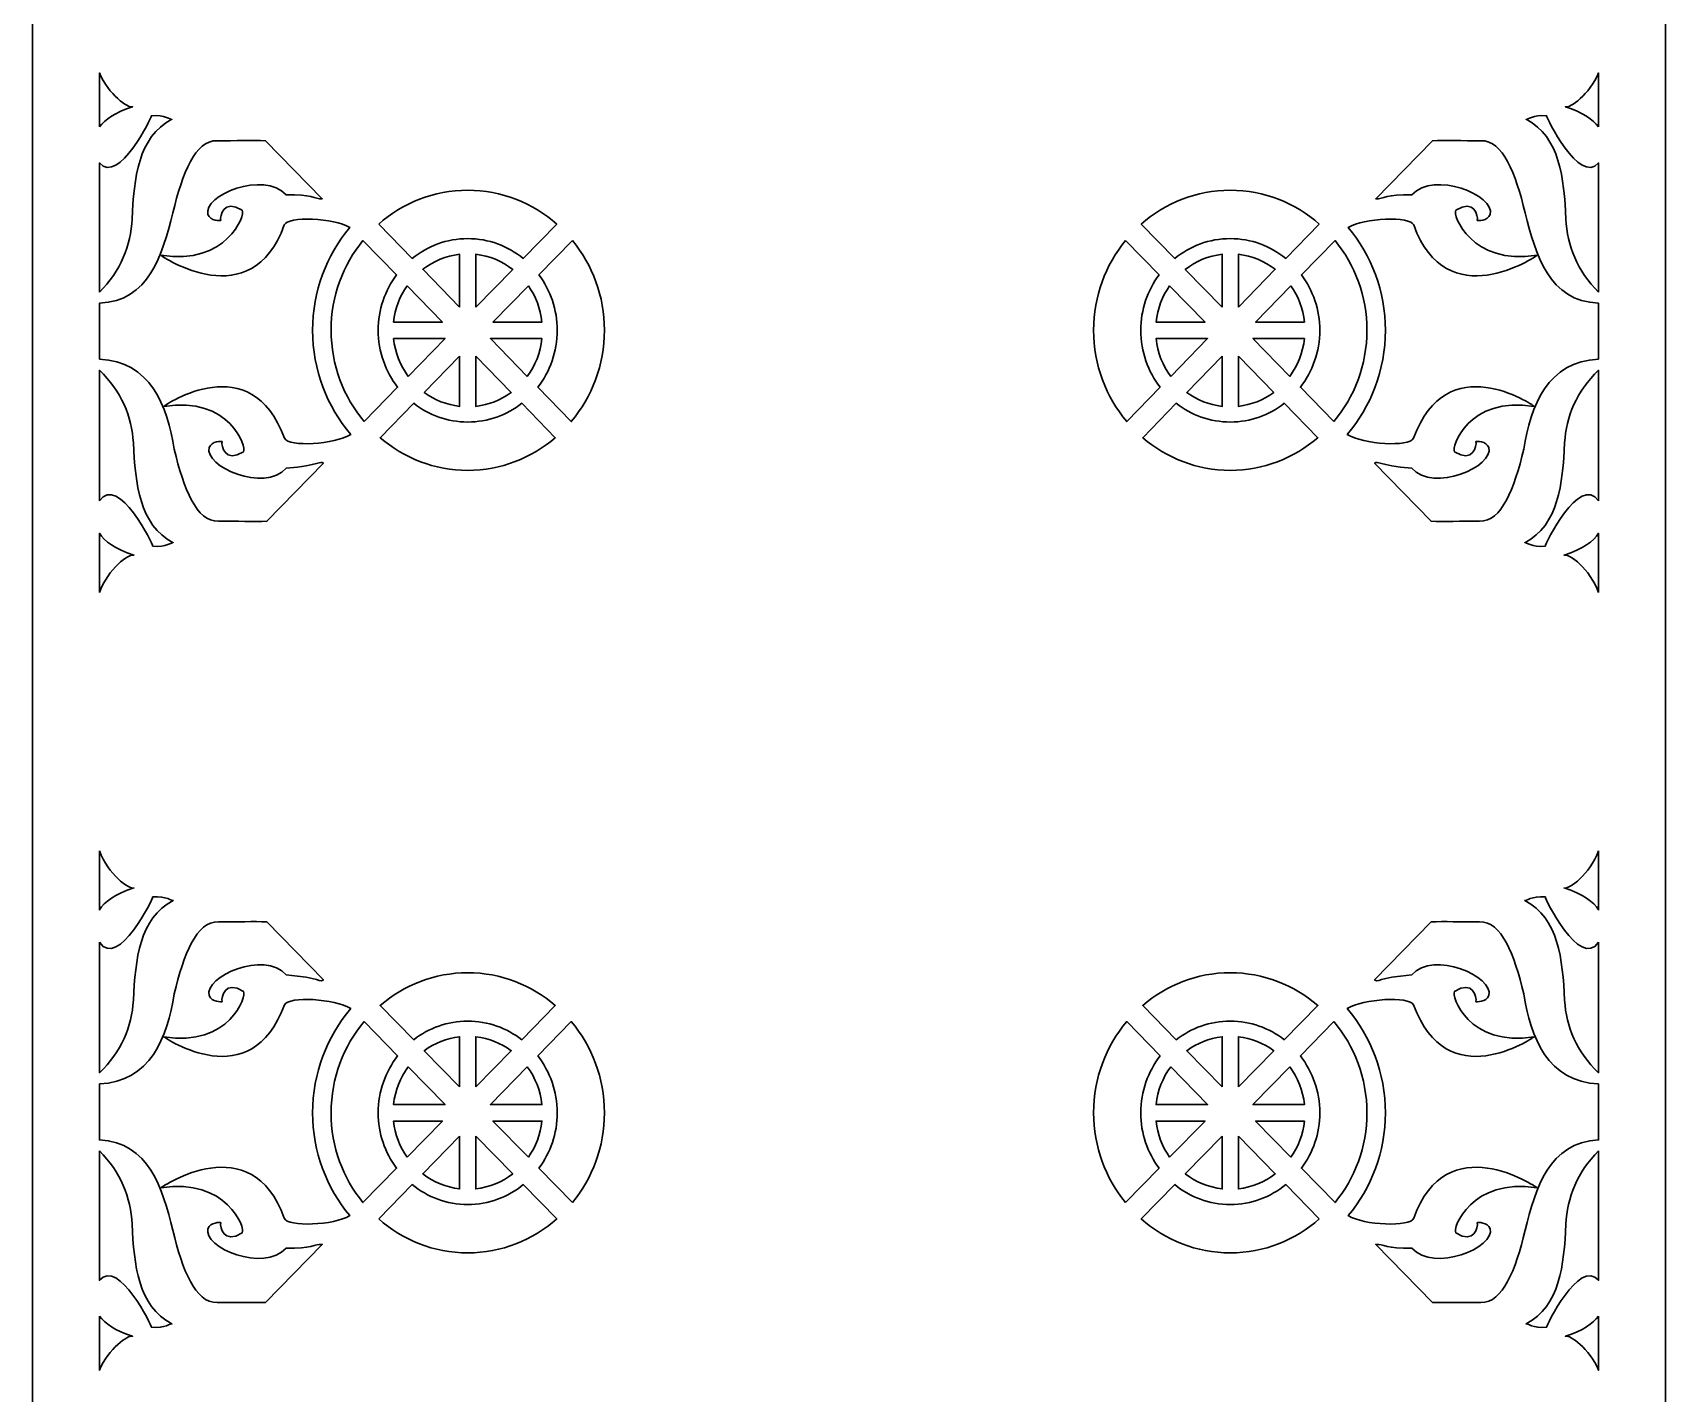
# Model space of a CAD drawing. Header units: centimetres. Extents: x -21.6 to -16.4, y -9 to 3.7.
# Drawn here: x -21.59 to -16.44, y -6.02 to -1.73 of the extents above; entities that cross this region are included whole.
import ezdxf

# ---------------------------------------------------------------- set-up
doc = ezdxf.new("R2010")
doc.units = ezdxf.units.CM
doc.header["$MEASUREMENT"] = 0
doc.layers.add('layer 1', color=7, linetype='Continuous')

msp = doc.modelspace()

# ---------------------------------------------------------------- linework, layer by layer
at = {"layer": 'layer 1', "color": 250, "lineweight": 30}
for points, knots in [([(-21.58593, 3.65904), (-21.58593, 3.65904), (-16.44376, 3.65904), (-16.44376, 3.65904), (-16.44376, 3.65904), (-16.44376, 3.65904), (-16.44376, -9.00021), (-16.44376, -9.00021), (-16.44376, -9.00021), (-16.44376, -9.00021), (-21.58593, -9.00021), (-21.58593, -9.00021), (-21.58593, -9.00021), (-21.58593, -9.00021), (-21.58593, 3.65904), (-21.58593, 3.65904)], [0, 0, 0, 0, 0.2, 0.2, 0.2, 0.2, 0.4, 0.4, 0.4, 0.4, 0.6, 0.6, 0.6, 0.6, 1, 1, 1, 1]), ([(-21.37575, -2.02795), (-21.35835, -2.00484), (-21.32654, -1.98212), (-21.27096, -1.96461), (-21.27096, -1.96461), (-21.28583, -1.9697), (-21.34636, -1.92613), (-21.37575, -1.85767), (-21.37575, -1.85767), (-21.37575, -1.85767), (-21.37575, -2.02795), (-21.37575, -2.02795)], [0, 0, 0, 0, 0.25, 0.25, 0.25, 0.25, 0.5, 0.5, 0.5, 0.5, 1, 1, 1, 1]), ([(-16.65393, -2.02795), (-16.67134, -2.00484), (-16.70314, -1.98212), (-16.75873, -1.96461), (-16.75873, -1.96461), (-16.74385, -1.9697), (-16.68333, -1.92613), (-16.65393, -1.85767), (-16.65393, -1.85767), (-16.65393, -1.85767), (-16.65393, -2.02795), (-16.65393, -2.02795)], [0, 0, 0, 0, 0.25, 0.25, 0.25, 0.25, 0.5, 0.5, 0.5, 0.5, 1, 1, 1, 1]), ([(-21.37575, -2.5483), (-21.308, -2.48207), (-21.27712, -2.4008), (-21.27289, -2.31816), (-21.27289, -2.31816), (-21.26625, -2.1882), (-21.25424, -2.06042), (-21.14738, -2.00381), (-21.14738, -2.00381), (-21.1507, -2.00709), (-21.16865, -1.98862), (-21.21206, -1.99293), (-21.21206, -1.99293), (-21.20911, -1.99495), (-21.3151, -2.21226), (-21.37575, -2.14113), (-21.37575, -2.14113), (-21.37575, -2.14113), (-21.37575, -2.5483), (-21.37575, -2.5483)], [0, 0, 0, 0, 0.1666667, 0.1666667, 0.1666667, 0.1666667, 0.3333333, 0.3333333, 0.3333333, 0.3333333, 0.5, 0.5, 0.5, 0.5, 0.6666667, 0.6666667, 0.6666667, 0.6666667, 1, 1, 1, 1]), ([(-16.65393, -2.5483), (-16.72169, -2.48207), (-16.75257, -2.4008), (-16.75679, -2.31816), (-16.75679, -2.31816), (-16.76344, -2.1882), (-16.77545, -2.06042), (-16.88231, -2.00381), (-16.88231, -2.00381), (-16.879, -2.00709), (-16.86104, -1.98862), (-16.81763, -1.99293), (-16.81763, -1.99293), (-16.82059, -1.99495), (-16.71458, -2.21227), (-16.65393, -2.14113), (-16.65393, -2.14113), (-16.65393, -2.14113), (-16.65393, -2.5483), (-16.65393, -2.5483)], [0, 0, 0, 0, 0.1666667, 0.1666667, 0.1666667, 0.1666667, 0.3333333, 0.3333333, 0.3333333, 0.3333333, 0.5, 0.5, 0.5, 0.5, 0.6666667, 0.6666667, 0.6666667, 0.6666667, 1, 1, 1, 1]), ([(-21.37575, -2.75969), (-21.21547, -2.76467), (-21.1612, -2.90755), (-21.14032, -3.04274), (-21.14032, -3.04274), (-21.10955, -3.16807), (-21.07043, -3.27118), (-21.00095, -3.26993), (-21.00095, -3.26993), (-20.94359, -3.26892), (-20.88832, -3.2718), (-20.84817, -3.26973), (-20.84817, -3.26973), (-20.84817, -3.26973), (-20.66995, -3.0871), (-20.66995, -3.0871), (-20.66995, -3.0871), (-20.68108, -3.07775), (-20.67921, -3.09352), (-20.78702, -3.1029), (-20.78702, -3.1029), (-20.85658, -3.18102), (-21.04726, -3.09701), (-21.02974, -3.03773), (-21.02974, -3.03773), (-21.02356, -3.01685), (-20.98906, -3.01705), (-20.98947, -3.01898), (-20.98947, -3.01898), (-20.99228, -3.03173), (-20.98113, -3.08835), (-20.92202, -3.05092), (-20.92202, -3.05092), (-20.90936, -3.03796), (-20.96657, -2.87425), (-21.17285, -2.90799), (-21.17285, -2.90799), (-21.16839, -2.90338), (-20.8966, -2.71989), (-20.79307, -3.00853), (-20.79307, -3.00853), (-20.77859, -3.03653), (-20.63447, -3.0281), (-20.58402, -2.99657), (-20.58402, -2.99657), (-20.65873, -2.9086), (-20.70408, -2.7938), (-20.70408, -2.66848), (-20.70408, -2.66848), (-20.70408, -2.54512), (-20.66013, -2.43197), (-20.58749, -2.34455), (-20.58749, -2.34455), (-20.63498, -2.31362), (-20.78425, -2.30873), (-20.79333, -2.3366), (-20.79333, -2.3366), (-20.89687, -2.62522), (-21.17745, -2.43666), (-21.18191, -2.43207), (-21.18191, -2.43207), (-20.97563, -2.4658), (-20.91345, -2.30323), (-20.92612, -2.29025), (-20.92612, -2.29025), (-20.98524, -2.25283), (-20.99639, -2.30944), (-20.99357, -2.32219), (-20.99357, -2.32219), (-20.99314, -2.32414), (-21.02766, -2.32432), (-21.03384, -2.30344), (-21.03384, -2.30344), (-21.05136, -2.24417), (-20.85685, -2.1641), (-20.78728, -2.24221), (-20.78728, -2.24221), (-20.70832, -2.2383), (-20.69826, -2.25636), (-20.67406, -2.25408), (-20.67406, -2.25408), (-20.67406, -2.25408), (-20.85227, -2.07145), (-20.85227, -2.07145), (-20.85227, -2.07145), (-20.89243, -2.06938), (-20.9477, -2.07225), (-21.00507, -2.07123), (-21.00507, -2.07123), (-21.07454, -2.06999), (-21.11366, -2.17309), (-21.14442, -2.29844), (-21.14442, -2.29844), (-21.17671, -2.42998), (-21.21985, -2.57646), (-21.37575, -2.58317), (-21.37575, -2.58317), (-21.37575, -2.58317), (-21.37575, -2.75969), (-21.37575, -2.75969)], [0, 0, 0, 0, 0.0384615, 0.0384615, 0.0384615, 0.0384615, 0.0769231, 0.0769231, 0.0769231, 0.0769231, 0.1153846, 0.1153846, 0.1153846, 0.1153846, 0.1538462, 0.1538462, 0.1538462, 0.1538462, 0.1923077, 0.1923077, 0.1923077, 0.1923077, 0.2307692, 0.2307692, 0.2307692, 0.2307692, 0.2692308, 0.2692308, 0.2692308, 0.2692308, 0.3076923, 0.3076923, 0.3076923, 0.3076923, 0.3461538, 0.3461538, 0.3461538, 0.3461538, 0.3846154, 0.3846154, 0.3846154, 0.3846154, 0.4230769, 0.4230769, 0.4230769, 0.4230769, 0.4615385, 0.4615385, 0.4615385, 0.4615385, 0.5, 0.5, 0.5, 0.5, 0.5384615, 0.5384615, 0.5384615, 0.5384615, 0.5769231, 0.5769231, 0.5769231, 0.5769231, 0.6153846, 0.6153846, 0.6153846, 0.6153846, 0.6538462, 0.6538462, 0.6538462, 0.6538462, 0.6923077, 0.6923077, 0.6923077, 0.6923077, 0.7307692, 0.7307692, 0.7307692, 0.7307692, 0.7692308, 0.7692308, 0.7692308, 0.7692308, 0.8076923, 0.8076923, 0.8076923, 0.8076923, 0.8461538, 0.8461538, 0.8461538, 0.8461538, 0.8846154, 0.8846154, 0.8846154, 0.8846154, 0.9230769, 0.9230769, 0.9230769, 0.9230769, 1, 1, 1, 1]), ([(-16.65393, -2.75969), (-16.81422, -2.76466), (-16.86849, -2.90755), (-16.88937, -3.04274), (-16.88937, -3.04274), (-16.92015, -3.16807), (-16.95926, -3.27118), (-17.02874, -3.26993), (-17.02874, -3.26993), (-17.08609, -3.26892), (-17.14137, -3.2718), (-17.18152, -3.26973), (-17.18152, -3.26973), (-17.18152, -3.26973), (-17.35974, -3.0871), (-17.35974, -3.0871), (-17.35974, -3.0871), (-17.3486, -3.07775), (-17.35048, -3.09352), (-17.24267, -3.1029), (-17.24267, -3.1029), (-17.1731, -3.18102), (-16.98243, -3.09701), (-16.99994, -3.03773), (-16.99994, -3.03773), (-17.00613, -3.01685), (-17.04063, -3.01705), (-17.04022, -3.01898), (-17.04022, -3.01898), (-17.03742, -3.03173), (-17.04856, -3.08835), (-17.10766, -3.05092), (-17.10766, -3.05092), (-17.12033, -3.03796), (-17.06312, -2.87425), (-16.85683, -2.90799), (-16.85683, -2.90799), (-16.8613, -2.90338), (-17.13309, -2.71989), (-17.23661, -3.00853), (-17.23661, -3.00853), (-17.2511, -3.03653), (-17.39523, -3.0281), (-17.44566, -2.99657), (-17.44566, -2.99657), (-17.37096, -2.9086), (-17.32561, -2.7938), (-17.32561, -2.66848), (-17.32561, -2.66848), (-17.32561, -2.54512), (-17.36956, -2.43197), (-17.44221, -2.34455), (-17.44221, -2.34455), (-17.39471, -2.31362), (-17.24544, -2.30873), (-17.23636, -2.3366), (-17.23636, -2.3366), (-17.13282, -2.62522), (-16.85223, -2.43666), (-16.84778, -2.43207), (-16.84778, -2.43207), (-17.05406, -2.4658), (-17.11624, -2.30323), (-17.10356, -2.29025), (-17.10356, -2.29025), (-17.04445, -2.25283), (-17.03331, -2.30944), (-17.03612, -2.32219), (-17.03612, -2.32219), (-17.03654, -2.32414), (-17.00202, -2.32432), (-16.99584, -2.30344), (-16.99584, -2.30344), (-16.97833, -2.24417), (-17.17284, -2.1641), (-17.24241, -2.24221), (-17.24241, -2.24221), (-17.32137, -2.2383), (-17.33143, -2.25636), (-17.35563, -2.25408), (-17.35563, -2.25408), (-17.35563, -2.25408), (-17.17742, -2.07145), (-17.17742, -2.07145), (-17.17742, -2.07145), (-17.13726, -2.06938), (-17.08199, -2.07225), (-17.02461, -2.07123), (-17.02461, -2.07123), (-16.95514, -2.06999), (-16.91603, -2.17309), (-16.88527, -2.29844), (-16.88527, -2.29844), (-16.85298, -2.42999), (-16.80985, -2.57646), (-16.65393, -2.58317), (-16.65393, -2.58317), (-16.65393, -2.58317), (-16.65393, -2.75969), (-16.65393, -2.75969)], [0, 0, 0, 0, 0.0384615, 0.0384615, 0.0384615, 0.0384615, 0.0769231, 0.0769231, 0.0769231, 0.0769231, 0.1153846, 0.1153846, 0.1153846, 0.1153846, 0.1538462, 0.1538462, 0.1538462, 0.1538462, 0.1923077, 0.1923077, 0.1923077, 0.1923077, 0.2307692, 0.2307692, 0.2307692, 0.2307692, 0.2692308, 0.2692308, 0.2692308, 0.2692308, 0.3076923, 0.3076923, 0.3076923, 0.3076923, 0.3461538, 0.3461538, 0.3461538, 0.3461538, 0.3846154, 0.3846154, 0.3846154, 0.3846154, 0.4230769, 0.4230769, 0.4230769, 0.4230769, 0.4615385, 0.4615385, 0.4615385, 0.4615385, 0.5, 0.5, 0.5, 0.5, 0.5384615, 0.5384615, 0.5384615, 0.5384615, 0.5769231, 0.5769231, 0.5769231, 0.5769231, 0.6153846, 0.6153846, 0.6153846, 0.6153846, 0.6538462, 0.6538462, 0.6538462, 0.6538462, 0.6923077, 0.6923077, 0.6923077, 0.6923077, 0.7307692, 0.7307692, 0.7307692, 0.7307692, 0.7692308, 0.7692308, 0.7692308, 0.7692308, 0.8076923, 0.8076923, 0.8076923, 0.8076923, 0.8461538, 0.8461538, 0.8461538, 0.8461538, 0.8846154, 0.8846154, 0.8846154, 0.8846154, 0.9230769, 0.9230769, 0.9230769, 0.9230769, 1, 1, 1, 1]), ([(-20.4959, -2.33425), (-20.4205, -2.26773), (-20.32251, -2.22742), (-20.21563, -2.22742), (-20.21563, -2.22742), (-20.10872, -2.22742), (-20.01073, -2.26772), (-19.93534, -2.33425), (-19.93534, -2.33425), (-19.93534, -2.33425), (-20.04072, -2.44224), (-20.04072, -2.44224), (-20.04072, -2.44224), (-20.08883, -2.40306), (-20.14963, -2.3796), (-20.21562, -2.3796), (-20.21562, -2.3796), (-20.28161, -2.3796), (-20.34241, -2.40306), (-20.39053, -2.44224), (-20.39053, -2.44224), (-20.39053, -2.44224), (-20.4959, -2.33425), (-20.4959, -2.33425)], [0, 0, 0, 0, 0.1428571, 0.1428571, 0.1428571, 0.1428571, 0.2857143, 0.2857143, 0.2857143, 0.2857143, 0.4285714, 0.4285714, 0.4285714, 0.4285714, 0.5714286, 0.5714286, 0.5714286, 0.5714286, 0.7142857, 0.7142857, 0.7142857, 0.7142857, 1, 1, 1, 1]), ([(-17.53379, -2.33425), (-17.60919, -2.26773), (-17.70717, -2.22742), (-17.81407, -2.22742), (-17.81407, -2.22742), (-17.92096, -2.22742), (-18.01896, -2.26772), (-18.09435, -2.33425), (-18.09435, -2.33425), (-18.09435, -2.33425), (-17.98898, -2.44224), (-17.98898, -2.44224), (-17.98898, -2.44224), (-17.94086, -2.40306), (-17.88007, -2.3796), (-17.81407, -2.3796), (-17.81407, -2.3796), (-17.74808, -2.3796), (-17.68728, -2.40306), (-17.63916, -2.44224), (-17.63916, -2.44224), (-17.63916, -2.44224), (-17.53379, -2.33425), (-17.53379, -2.33425)], [0, 0, 0, 0, 0.1428571, 0.1428571, 0.1428571, 0.1428571, 0.2857143, 0.2857143, 0.2857143, 0.2857143, 0.4285714, 0.4285714, 0.4285714, 0.4285714, 0.5714286, 0.5714286, 0.5714286, 0.5714286, 0.7142857, 0.7142857, 0.7142857, 0.7142857, 1, 1, 1, 1]), ([(-20.54176, -2.95572), (-20.60667, -2.87845), (-20.646, -2.77803), (-20.646, -2.66848), (-20.646, -2.66848), (-20.646, -2.56107), (-20.60818, -2.46245), (-20.54552, -2.38581), (-20.54552, -2.38581), (-20.54552, -2.38581), (-20.43997, -2.49398), (-20.43997, -2.49398), (-20.43997, -2.49398), (-20.47605, -2.54252), (-20.49751, -2.603), (-20.49751, -2.66848), (-20.49751, -2.66848), (-20.49751, -2.73611), (-20.47462, -2.79842), (-20.43638, -2.84773), (-20.43638, -2.84773), (-20.43638, -2.84773), (-20.54176, -2.95572), (-20.54176, -2.95572)], [0, 0, 0, 0, 0.1428571, 0.1428571, 0.1428571, 0.1428571, 0.2857143, 0.2857143, 0.2857143, 0.2857143, 0.4285714, 0.4285714, 0.4285714, 0.4285714, 0.5714286, 0.5714286, 0.5714286, 0.5714286, 0.7142857, 0.7142857, 0.7142857, 0.7142857, 1, 1, 1, 1]), ([(-19.88571, -2.38581), (-19.82306, -2.46245), (-19.78523, -2.56107), (-19.78523, -2.66848), (-19.78523, -2.66848), (-19.78523, -2.77803), (-19.82457, -2.87846), (-19.88948, -2.95572), (-19.88948, -2.95572), (-19.88948, -2.95572), (-19.99485, -2.84773), (-19.99485, -2.84773), (-19.99485, -2.84773), (-19.95661, -2.79842), (-19.93373, -2.73611), (-19.93373, -2.66848), (-19.93373, -2.66848), (-19.93373, -2.603), (-19.95519, -2.54251), (-19.99126, -2.49398), (-19.99126, -2.49398), (-19.99126, -2.49398), (-19.88571, -2.38581), (-19.88571, -2.38581)], [0, 0, 0, 0, 0.1428571, 0.1428571, 0.1428571, 0.1428571, 0.2857143, 0.2857143, 0.2857143, 0.2857143, 0.4285714, 0.4285714, 0.4285714, 0.4285714, 0.5714286, 0.5714286, 0.5714286, 0.5714286, 0.7142857, 0.7142857, 0.7142857, 0.7142857, 1, 1, 1, 1]), ([(-18.14397, -2.38581), (-18.20663, -2.46245), (-18.24445, -2.56107), (-18.24445, -2.66848), (-18.24445, -2.66848), (-18.24445, -2.77803), (-18.20513, -2.87846), (-18.14021, -2.95572), (-18.14021, -2.95572), (-18.14021, -2.95572), (-18.03483, -2.84773), (-18.03483, -2.84773), (-18.03483, -2.84773), (-18.07307, -2.79842), (-18.09596, -2.73611), (-18.09596, -2.66848), (-18.09596, -2.66848), (-18.09596, -2.603), (-18.0745, -2.54251), (-18.03843, -2.49398), (-18.03843, -2.49398), (-18.03843, -2.49398), (-18.14397, -2.38581), (-18.14397, -2.38581)], [0, 0, 0, 0, 0.1428571, 0.1428571, 0.1428571, 0.1428571, 0.2857143, 0.2857143, 0.2857143, 0.2857143, 0.4285714, 0.4285714, 0.4285714, 0.4285714, 0.5714286, 0.5714286, 0.5714286, 0.5714286, 0.7142857, 0.7142857, 0.7142857, 0.7142857, 1, 1, 1, 1]), ([(-17.48793, -2.95572), (-17.42302, -2.87845), (-17.38368, -2.77803), (-17.38368, -2.66848), (-17.38368, -2.66848), (-17.38368, -2.56107), (-17.42151, -2.46245), (-17.48417, -2.38581), (-17.48417, -2.38581), (-17.48417, -2.38581), (-17.58971, -2.49398), (-17.58971, -2.49398), (-17.58971, -2.49398), (-17.55365, -2.54252), (-17.53218, -2.603), (-17.53218, -2.66848), (-17.53218, -2.66848), (-17.53218, -2.73611), (-17.55507, -2.79842), (-17.59331, -2.84773), (-17.59331, -2.84773), (-17.59331, -2.84773), (-17.48793, -2.95572), (-17.48793, -2.95572)], [0, 0, 0, 0, 0.1428571, 0.1428571, 0.1428571, 0.1428571, 0.2857143, 0.2857143, 0.2857143, 0.2857143, 0.4285714, 0.4285714, 0.4285714, 0.4285714, 0.5714286, 0.5714286, 0.5714286, 0.5714286, 0.7142857, 0.7142857, 0.7142857, 0.7142857, 1, 1, 1, 1]), ([(-20.24108, -2.59539), (-20.24108, -2.59539), (-20.35715, -2.47643), (-20.35715, -2.47643), (-20.35715, -2.47643), (-20.32412, -2.45079), (-20.28434, -2.43384), (-20.24108, -2.42902), (-20.24108, -2.42902), (-20.24108, -2.42902), (-20.24108, -2.59539), (-20.24108, -2.59539)], [0, 0, 0, 0, 0.25, 0.25, 0.25, 0.25, 0.5, 0.5, 0.5, 0.5, 1, 1, 1, 1]), ([(-20.19015, -2.59539), (-20.19015, -2.59539), (-20.07408, -2.47644), (-20.07408, -2.47644), (-20.07408, -2.47644), (-20.10711, -2.4508), (-20.14689, -2.43385), (-20.19015, -2.42902), (-20.19015, -2.42902), (-20.19015, -2.42902), (-20.19015, -2.59539), (-20.19015, -2.59539)], [0, 0, 0, 0, 0.25, 0.25, 0.25, 0.25, 0.5, 0.5, 0.5, 0.5, 1, 1, 1, 1]), ([(-17.83954, -2.59539), (-17.83954, -2.59539), (-17.95561, -2.47644), (-17.95561, -2.47644), (-17.95561, -2.47644), (-17.92258, -2.4508), (-17.8828, -2.43385), (-17.83954, -2.42902), (-17.83954, -2.42902), (-17.83954, -2.42902), (-17.83954, -2.59539), (-17.83954, -2.59539)], [0, 0, 0, 0, 0.25, 0.25, 0.25, 0.25, 0.5, 0.5, 0.5, 0.5, 1, 1, 1, 1]), ([(-17.7886, -2.59539), (-17.7886, -2.59539), (-17.67253, -2.47643), (-17.67253, -2.47643), (-17.67253, -2.47643), (-17.70557, -2.45079), (-17.74535, -2.43384), (-17.7886, -2.42902), (-17.7886, -2.42902), (-17.7886, -2.42902), (-17.7886, -2.59539), (-17.7886, -2.59539)], [0, 0, 0, 0, 0.25, 0.25, 0.25, 0.25, 0.5, 0.5, 0.5, 0.5, 1, 1, 1, 1]), ([(-20.40652, -2.52827), (-20.40652, -2.52827), (-20.29516, -2.64239), (-20.29516, -2.64239), (-20.29516, -2.64239), (-20.29516, -2.64239), (-20.44929, -2.64239), (-20.44929, -2.64239), (-20.44929, -2.64239), (-20.44481, -2.60014), (-20.4296, -2.56113), (-20.40652, -2.52827)], [0, 0, 0, 0, 0.25, 0.25, 0.25, 0.25, 0.5, 0.5, 0.5, 0.5, 1, 1, 1, 1]), ([(-20.02473, -2.52827), (-20.02473, -2.52827), (-20.13608, -2.64239), (-20.13608, -2.64239), (-20.13608, -2.64239), (-20.13608, -2.64239), (-19.98195, -2.64239), (-19.98195, -2.64239), (-19.98195, -2.64239), (-19.98643, -2.60014), (-20.00164, -2.56113), (-20.02473, -2.52827)], [0, 0, 0, 0, 0.25, 0.25, 0.25, 0.25, 0.5, 0.5, 0.5, 0.5, 1, 1, 1, 1]), ([(-18.00497, -2.52827), (-18.00497, -2.52827), (-17.89361, -2.64239), (-17.89361, -2.64239), (-17.89361, -2.64239), (-17.89361, -2.64239), (-18.04774, -2.64239), (-18.04774, -2.64239), (-18.04774, -2.64239), (-18.04326, -2.60014), (-18.02804, -2.56113), (-18.00497, -2.52827)], [0, 0, 0, 0, 0.25, 0.25, 0.25, 0.25, 0.5, 0.5, 0.5, 0.5, 1, 1, 1, 1]), ([(-17.62317, -2.52827), (-17.62317, -2.52827), (-17.73453, -2.64239), (-17.73453, -2.64239), (-17.73453, -2.64239), (-17.73453, -2.64239), (-17.5804, -2.64239), (-17.5804, -2.64239), (-17.5804, -2.64239), (-17.58488, -2.60014), (-17.60009, -2.56113), (-17.62317, -2.52827)], [0, 0, 0, 0, 0.25, 0.25, 0.25, 0.25, 0.5, 0.5, 0.5, 0.5, 1, 1, 1, 1]), ([(-20.40303, -2.81354), (-20.40303, -2.81354), (-20.28695, -2.69459), (-20.28695, -2.69459), (-20.28695, -2.69459), (-20.28695, -2.69459), (-20.44929, -2.69459), (-20.44929, -2.69459), (-20.44929, -2.69459), (-20.44459, -2.73892), (-20.42805, -2.7797), (-20.40303, -2.81354)], [0, 0, 0, 0, 0.25, 0.25, 0.25, 0.25, 0.5, 0.5, 0.5, 0.5, 1, 1, 1, 1]), ([(-20.02821, -2.81354), (-20.02821, -2.81354), (-20.14429, -2.69459), (-20.14429, -2.69459), (-20.14429, -2.69459), (-20.14429, -2.69459), (-19.98195, -2.69459), (-19.98195, -2.69459), (-19.98195, -2.69459), (-19.98665, -2.73892), (-20.00319, -2.7797), (-20.02821, -2.81354)], [0, 0, 0, 0, 0.25, 0.25, 0.25, 0.25, 0.5, 0.5, 0.5, 0.5, 1, 1, 1, 1]), ([(-18.00148, -2.81354), (-18.00148, -2.81354), (-17.8854, -2.69459), (-17.8854, -2.69459), (-17.8854, -2.69459), (-17.8854, -2.69459), (-18.04774, -2.69459), (-18.04774, -2.69459), (-18.04774, -2.69459), (-18.04304, -2.73892), (-18.0265, -2.7797), (-18.00148, -2.81354)], [0, 0, 0, 0, 0.25, 0.25, 0.25, 0.25, 0.5, 0.5, 0.5, 0.5, 1, 1, 1, 1]), ([(-17.62666, -2.81354), (-17.62666, -2.81354), (-17.74274, -2.69459), (-17.74274, -2.69459), (-17.74274, -2.69459), (-17.74274, -2.69459), (-17.5804, -2.69459), (-17.5804, -2.69459), (-17.5804, -2.69459), (-17.5851, -2.73892), (-17.60164, -2.7797), (-17.62666, -2.81354)], [0, 0, 0, 0, 0.25, 0.25, 0.25, 0.25, 0.5, 0.5, 0.5, 0.5, 1, 1, 1, 1]), ([(-20.24108, -2.75), (-20.24108, -2.75), (-20.35245, -2.86413), (-20.35245, -2.86413), (-20.35245, -2.86413), (-20.32037, -2.88777), (-20.2823, -2.90338), (-20.24108, -2.90796), (-20.24108, -2.90796), (-20.24108, -2.90796), (-20.24108, -2.75), (-20.24108, -2.75)], [0, 0, 0, 0, 0.25, 0.25, 0.25, 0.25, 0.5, 0.5, 0.5, 0.5, 1, 1, 1, 1]), ([(-20.19015, -2.75), (-20.19015, -2.75), (-20.0788, -2.86413), (-20.0788, -2.86413), (-20.0788, -2.86413), (-20.11087, -2.88777), (-20.14893, -2.90338), (-20.19015, -2.90796), (-20.19015, -2.90796), (-20.19015, -2.90796), (-20.19015, -2.75), (-20.19015, -2.75)], [0, 0, 0, 0, 0.25, 0.25, 0.25, 0.25, 0.5, 0.5, 0.5, 0.5, 1, 1, 1, 1]), ([(-17.83954, -2.75), (-17.83954, -2.75), (-17.9509, -2.86413), (-17.9509, -2.86413), (-17.9509, -2.86413), (-17.91882, -2.88777), (-17.88076, -2.90338), (-17.83954, -2.90796), (-17.83954, -2.90796), (-17.83954, -2.90796), (-17.83954, -2.75), (-17.83954, -2.75)], [0, 0, 0, 0, 0.25, 0.25, 0.25, 0.25, 0.5, 0.5, 0.5, 0.5, 1, 1, 1, 1]), ([(-17.7886, -2.75), (-17.7886, -2.75), (-17.67724, -2.86413), (-17.67724, -2.86413), (-17.67724, -2.86413), (-17.70932, -2.88777), (-17.74739, -2.90338), (-17.7886, -2.90796), (-17.7886, -2.90796), (-17.7886, -2.90796), (-17.7886, -2.75), (-17.7886, -2.75)], [0, 0, 0, 0, 0.25, 0.25, 0.25, 0.25, 0.5, 0.5, 0.5, 0.5, 1, 1, 1, 1]), ([(-21.37575, -3.2054), (-21.3159, -3.11882), (-21.20495, -3.3462), (-21.20796, -3.34825), (-21.20796, -3.34825), (-21.16454, -3.35255), (-21.14659, -3.3341), (-21.14328, -3.33738), (-21.14328, -3.33738), (-21.25013, -3.28076), (-21.26214, -3.15298), (-21.26878, -3.023), (-21.26878, -3.023), (-21.27302, -2.94029), (-21.30695, -2.86033), (-21.37575, -2.79448), (-21.37575, -2.79448), (-21.37575, -2.79448), (-21.37575, -3.2054), (-21.37575, -3.2054)], [0, 0, 0, 0, 0.1666667, 0.1666667, 0.1666667, 0.1666667, 0.3333333, 0.3333333, 0.3333333, 0.3333333, 0.5, 0.5, 0.5, 0.5, 0.6666667, 0.6666667, 0.6666667, 0.6666667, 1, 1, 1, 1]), ([(-16.65393, -3.2054), (-16.71378, -3.11882), (-16.82475, -3.3462), (-16.82173, -3.34825), (-16.82173, -3.34825), (-16.86514, -3.35255), (-16.88309, -3.3341), (-16.88641, -3.33738), (-16.88641, -3.33738), (-16.77956, -3.28076), (-16.76755, -3.15298), (-16.76092, -3.023), (-16.76092, -3.023), (-16.75666, -2.94029), (-16.72275, -2.86033), (-16.65393, -2.79448), (-16.65393, -2.79448), (-16.65393, -2.79448), (-16.65393, -3.2054), (-16.65393, -3.2054)], [0, 0, 0, 0, 0.1666667, 0.1666667, 0.1666667, 0.1666667, 0.3333333, 0.3333333, 0.3333333, 0.3333333, 0.5, 0.5, 0.5, 0.5, 0.6666667, 0.6666667, 0.6666667, 0.6666667, 1, 1, 1, 1]), ([(-20.21563, -3.10955), (-20.32043, -3.10955), (-20.41667, -3.07079), (-20.49145, -3.00658), (-20.49145, -3.00658), (-20.49145, -3.00658), (-20.3859, -2.89841), (-20.3859, -2.89841), (-20.3859, -2.89841), (-20.33853, -2.93537), (-20.27951, -2.95737), (-20.21562, -2.95737), (-20.21562, -2.95737), (-20.15172, -2.95737), (-20.09271, -2.93536), (-20.04533, -2.89841), (-20.04533, -2.89841), (-20.04533, -2.89841), (-19.93979, -3.00657), (-19.93979, -3.00657), (-19.93979, -3.00657), (-20.01458, -3.07078), (-20.11082, -3.10955), (-20.21563, -3.10955)], [0, 0, 0, 0, 0.1428571, 0.1428571, 0.1428571, 0.1428571, 0.2857143, 0.2857143, 0.2857143, 0.2857143, 0.4285714, 0.4285714, 0.4285714, 0.4285714, 0.5714286, 0.5714286, 0.5714286, 0.5714286, 0.7142857, 0.7142857, 0.7142857, 0.7142857, 1, 1, 1, 1]), ([(-17.81407, -3.10955), (-17.70927, -3.10955), (-17.61302, -3.07079), (-17.53824, -3.00658), (-17.53824, -3.00658), (-17.53824, -3.00658), (-17.64379, -2.89841), (-17.64379, -2.89841), (-17.64379, -2.89841), (-17.69116, -2.93537), (-17.75017, -2.95737), (-17.81407, -2.95737), (-17.81407, -2.95737), (-17.87797, -2.95737), (-17.93699, -2.93536), (-17.98435, -2.89841), (-17.98435, -2.89841), (-17.98435, -2.89841), (-18.0899, -3.00657), (-18.0899, -3.00657), (-18.0899, -3.00657), (-18.01511, -3.07078), (-17.91887, -3.10955), (-17.81407, -3.10955)], [0, 0, 0, 0, 0.1428571, 0.1428571, 0.1428571, 0.1428571, 0.2857143, 0.2857143, 0.2857143, 0.2857143, 0.4285714, 0.4285714, 0.4285714, 0.4285714, 0.5714286, 0.5714286, 0.5714286, 0.5714286, 0.7142857, 0.7142857, 0.7142857, 0.7142857, 1, 1, 1, 1]), ([(-21.37575, -3.49382), (-21.34834, -3.41946), (-21.28246, -3.37123), (-21.26686, -3.37657), (-21.26686, -3.37657), (-21.32712, -3.35759), (-21.35944, -3.33248), (-21.37575, -3.30739), (-21.37575, -3.30739), (-21.37575, -3.30739), (-21.37575, -3.49382), (-21.37575, -3.49382)], [0, 0, 0, 0, 0.25, 0.25, 0.25, 0.25, 0.5, 0.5, 0.5, 0.5, 1, 1, 1, 1]), ([(-16.65393, -3.49382), (-16.68135, -3.41946), (-16.74723, -3.37123), (-16.76283, -3.37657), (-16.76283, -3.37657), (-16.70256, -3.35759), (-16.67025, -3.33247), (-16.65393, -3.30739), (-16.65393, -3.30739), (-16.65393, -3.30739), (-16.65393, -3.49382), (-16.65393, -3.49382)], [0, 0, 0, 0, 0.25, 0.25, 0.25, 0.25, 0.5, 0.5, 0.5, 0.5, 1, 1, 1, 1]), ([(-21.37575, -4.30739), (-21.34834, -4.38175), (-21.28246, -4.42999), (-21.26686, -4.42464), (-21.26686, -4.42464), (-21.32712, -4.44362), (-21.35944, -4.46872), (-21.37575, -4.49382), (-21.37575, -4.49382), (-21.37575, -4.49382), (-21.37575, -4.30739), (-21.37575, -4.30739)], [0, 0, 0, 0, 0.25, 0.25, 0.25, 0.25, 0.5, 0.5, 0.5, 0.5, 1, 1, 1, 1]), ([(-16.65393, -4.30739), (-16.68135, -4.38175), (-16.74723, -4.42999), (-16.76283, -4.42464), (-16.76283, -4.42464), (-16.70256, -4.44362), (-16.67025, -4.46873), (-16.65393, -4.49382), (-16.65393, -4.49382), (-16.65393, -4.49382), (-16.65393, -4.30739), (-16.65393, -4.30739)], [0, 0, 0, 0, 0.25, 0.25, 0.25, 0.25, 0.5, 0.5, 0.5, 0.5, 1, 1, 1, 1]), ([(-21.37575, -4.59582), (-21.3159, -4.68239), (-21.20495, -4.45501), (-21.20796, -4.45296), (-21.20796, -4.45296), (-21.16454, -4.44866), (-21.14659, -4.46712), (-21.14328, -4.46383), (-21.14328, -4.46383), (-21.25013, -4.52045), (-21.26214, -4.64823), (-21.26878, -4.77821), (-21.26878, -4.77821), (-21.27302, -4.86093), (-21.30695, -4.94087), (-21.37575, -5.00673), (-21.37575, -5.00673), (-21.37575, -5.00673), (-21.37575, -4.59582), (-21.37575, -4.59582)], [0, 0, 0, 0, 0.1666667, 0.1666667, 0.1666667, 0.1666667, 0.3333333, 0.3333333, 0.3333333, 0.3333333, 0.5, 0.5, 0.5, 0.5, 0.6666667, 0.6666667, 0.6666667, 0.6666667, 1, 1, 1, 1]), ([(-16.65393, -4.59582), (-16.71378, -4.68239), (-16.82475, -4.45501), (-16.82173, -4.45296), (-16.82173, -4.45296), (-16.86514, -4.44866), (-16.88309, -4.46712), (-16.88641, -4.46383), (-16.88641, -4.46383), (-16.77956, -4.52045), (-16.76755, -4.64823), (-16.76092, -4.77821), (-16.76092, -4.77821), (-16.75666, -4.86093), (-16.72275, -4.94088), (-16.65393, -5.00673), (-16.65393, -5.00673), (-16.65393, -5.00673), (-16.65393, -4.59582), (-16.65393, -4.59582)], [0, 0, 0, 0, 0.1666667, 0.1666667, 0.1666667, 0.1666667, 0.3333333, 0.3333333, 0.3333333, 0.3333333, 0.5, 0.5, 0.5, 0.5, 0.6666667, 0.6666667, 0.6666667, 0.6666667, 1, 1, 1, 1]), ([(-21.37575, -5.04153), (-21.21547, -5.03654), (-21.1612, -4.89366), (-21.14032, -4.75848), (-21.14032, -4.75848), (-21.10955, -4.63314), (-21.07043, -4.53004), (-21.00095, -4.53128), (-21.00095, -4.53128), (-20.94359, -4.53229), (-20.88832, -4.52941), (-20.84817, -4.53149), (-20.84817, -4.53149), (-20.84817, -4.53149), (-20.66995, -4.71412), (-20.66995, -4.71412), (-20.66995, -4.71412), (-20.68108, -4.72346), (-20.67921, -4.70769), (-20.78702, -4.69831), (-20.78702, -4.69831), (-20.85658, -4.62019), (-21.04726, -4.7042), (-21.02974, -4.76348), (-21.02974, -4.76348), (-21.02356, -4.78437), (-20.98906, -4.78416), (-20.98947, -4.78223), (-20.98947, -4.78223), (-20.99228, -4.76948), (-20.98113, -4.71286), (-20.92202, -4.75029), (-20.92202, -4.75029), (-20.90936, -4.76325), (-20.96657, -4.92696), (-21.17285, -4.89323), (-21.17285, -4.89323), (-21.16839, -4.89783), (-20.8966, -5.08133), (-20.79307, -4.79269), (-20.79307, -4.79269), (-20.77859, -4.76468), (-20.63447, -4.77312), (-20.58402, -4.80465), (-20.58402, -4.80465), (-20.65873, -4.89261), (-20.70408, -5.00741), (-20.70408, -5.13273), (-20.70408, -5.13273), (-20.70408, -5.25609), (-20.66013, -5.36924), (-20.58749, -5.45666), (-20.58749, -5.45666), (-20.63498, -5.48759), (-20.78425, -5.49248), (-20.79333, -5.46461), (-20.79333, -5.46461), (-20.89687, -5.17599), (-21.17745, -5.36456), (-21.18191, -5.36914), (-21.18191, -5.36914), (-20.97563, -5.33541), (-20.91345, -5.49798), (-20.92612, -5.51096), (-20.92612, -5.51096), (-20.98524, -5.54839), (-20.99639, -5.49177), (-20.99357, -5.47902), (-20.99357, -5.47902), (-20.99314, -5.47707), (-21.02766, -5.47689), (-21.03384, -5.49778), (-21.03384, -5.49778), (-21.05136, -5.55704), (-20.85685, -5.63711), (-20.78728, -5.559), (-20.78728, -5.559), (-20.70832, -5.56291), (-20.69826, -5.54485), (-20.67406, -5.54713), (-20.67406, -5.54713), (-20.67406, -5.54713), (-20.85227, -5.72976), (-20.85227, -5.72976), (-20.85227, -5.72976), (-20.89243, -5.73183), (-20.9477, -5.72897), (-21.00507, -5.72998), (-21.00507, -5.72998), (-21.07454, -5.73122), (-21.11366, -5.62812), (-21.14442, -5.50277), (-21.14442, -5.50277), (-21.17671, -5.37123), (-21.21985, -5.22475), (-21.37575, -5.21804), (-21.37575, -5.21804), (-21.37575, -5.21804), (-21.37575, -5.04153), (-21.37575, -5.04153)], [0, 0, 0, 0, 0.0384615, 0.0384615, 0.0384615, 0.0384615, 0.0769231, 0.0769231, 0.0769231, 0.0769231, 0.1153846, 0.1153846, 0.1153846, 0.1153846, 0.1538462, 0.1538462, 0.1538462, 0.1538462, 0.1923077, 0.1923077, 0.1923077, 0.1923077, 0.2307692, 0.2307692, 0.2307692, 0.2307692, 0.2692308, 0.2692308, 0.2692308, 0.2692308, 0.3076923, 0.3076923, 0.3076923, 0.3076923, 0.3461538, 0.3461538, 0.3461538, 0.3461538, 0.3846154, 0.3846154, 0.3846154, 0.3846154, 0.4230769, 0.4230769, 0.4230769, 0.4230769, 0.4615385, 0.4615385, 0.4615385, 0.4615385, 0.5, 0.5, 0.5, 0.5, 0.5384615, 0.5384615, 0.5384615, 0.5384615, 0.5769231, 0.5769231, 0.5769231, 0.5769231, 0.6153846, 0.6153846, 0.6153846, 0.6153846, 0.6538462, 0.6538462, 0.6538462, 0.6538462, 0.6923077, 0.6923077, 0.6923077, 0.6923077, 0.7307692, 0.7307692, 0.7307692, 0.7307692, 0.7692308, 0.7692308, 0.7692308, 0.7692308, 0.8076923, 0.8076923, 0.8076923, 0.8076923, 0.8461538, 0.8461538, 0.8461538, 0.8461538, 0.8846154, 0.8846154, 0.8846154, 0.8846154, 0.9230769, 0.9230769, 0.9230769, 0.9230769, 1, 1, 1, 1]), ([(-16.65393, -5.04153), (-16.81422, -5.03654), (-16.86849, -4.89366), (-16.88937, -4.75848), (-16.88937, -4.75848), (-16.92015, -4.63314), (-16.95926, -4.53004), (-17.02874, -4.53128), (-17.02874, -4.53128), (-17.08609, -4.53229), (-17.14137, -4.52941), (-17.18152, -4.53149), (-17.18152, -4.53149), (-17.18152, -4.53149), (-17.35974, -4.71412), (-17.35974, -4.71412), (-17.35974, -4.71412), (-17.3486, -4.72346), (-17.35048, -4.70769), (-17.24267, -4.69831), (-17.24267, -4.69831), (-17.1731, -4.62019), (-16.98243, -4.7042), (-16.99994, -4.76348), (-16.99994, -4.76348), (-17.00613, -4.78437), (-17.04063, -4.78416), (-17.04022, -4.78223), (-17.04022, -4.78223), (-17.03742, -4.76948), (-17.04856, -4.71286), (-17.10766, -4.75029), (-17.10766, -4.75029), (-17.12033, -4.76325), (-17.06312, -4.92696), (-16.85683, -4.89323), (-16.85683, -4.89323), (-16.8613, -4.89783), (-17.13309, -5.08133), (-17.23661, -4.79269), (-17.23661, -4.79269), (-17.2511, -4.76468), (-17.39523, -4.77312), (-17.44566, -4.80465), (-17.44566, -4.80465), (-17.37096, -4.89261), (-17.32561, -5.00741), (-17.32561, -5.13273), (-17.32561, -5.13273), (-17.32561, -5.25609), (-17.36956, -5.36924), (-17.44221, -5.45666), (-17.44221, -5.45666), (-17.39471, -5.48759), (-17.24544, -5.49248), (-17.23636, -5.46461), (-17.23636, -5.46461), (-17.13282, -5.17599), (-16.85223, -5.36456), (-16.84778, -5.36914), (-16.84778, -5.36914), (-17.05406, -5.33541), (-17.11624, -5.49798), (-17.10356, -5.51096), (-17.10356, -5.51096), (-17.04445, -5.54839), (-17.03331, -5.49177), (-17.03612, -5.47902), (-17.03612, -5.47902), (-17.03654, -5.47707), (-17.00202, -5.47689), (-16.99584, -5.49778), (-16.99584, -5.49778), (-16.97833, -5.55704), (-17.17284, -5.63711), (-17.24241, -5.559), (-17.24241, -5.559), (-17.32137, -5.56291), (-17.33143, -5.54485), (-17.35563, -5.54713), (-17.35563, -5.54713), (-17.35563, -5.54713), (-17.17742, -5.72976), (-17.17742, -5.72976), (-17.17742, -5.72976), (-17.13726, -5.73183), (-17.08199, -5.72897), (-17.02461, -5.72998), (-17.02461, -5.72998), (-16.95514, -5.73122), (-16.91603, -5.62812), (-16.88527, -5.50277), (-16.88527, -5.50277), (-16.85298, -5.37122), (-16.80985, -5.22475), (-16.65393, -5.21804), (-16.65393, -5.21804), (-16.65393, -5.21804), (-16.65393, -5.04153), (-16.65393, -5.04153)], [0, 0, 0, 0, 0.0384615, 0.0384615, 0.0384615, 0.0384615, 0.0769231, 0.0769231, 0.0769231, 0.0769231, 0.1153846, 0.1153846, 0.1153846, 0.1153846, 0.1538462, 0.1538462, 0.1538462, 0.1538462, 0.1923077, 0.1923077, 0.1923077, 0.1923077, 0.2307692, 0.2307692, 0.2307692, 0.2307692, 0.2692308, 0.2692308, 0.2692308, 0.2692308, 0.3076923, 0.3076923, 0.3076923, 0.3076923, 0.3461538, 0.3461538, 0.3461538, 0.3461538, 0.3846154, 0.3846154, 0.3846154, 0.3846154, 0.4230769, 0.4230769, 0.4230769, 0.4230769, 0.4615385, 0.4615385, 0.4615385, 0.4615385, 0.5, 0.5, 0.5, 0.5, 0.5384615, 0.5384615, 0.5384615, 0.5384615, 0.5769231, 0.5769231, 0.5769231, 0.5769231, 0.6153846, 0.6153846, 0.6153846, 0.6153846, 0.6538462, 0.6538462, 0.6538462, 0.6538462, 0.6923077, 0.6923077, 0.6923077, 0.6923077, 0.7307692, 0.7307692, 0.7307692, 0.7307692, 0.7692308, 0.7692308, 0.7692308, 0.7692308, 0.8076923, 0.8076923, 0.8076923, 0.8076923, 0.8461538, 0.8461538, 0.8461538, 0.8461538, 0.8846154, 0.8846154, 0.8846154, 0.8846154, 0.9230769, 0.9230769, 0.9230769, 0.9230769, 1, 1, 1, 1]), ([(-20.21563, -4.69167), (-20.32043, -4.69167), (-20.41667, -4.73042), (-20.49145, -4.79463), (-20.49145, -4.79463), (-20.49145, -4.79463), (-20.3859, -4.9028), (-20.3859, -4.9028), (-20.3859, -4.9028), (-20.33853, -4.86584), (-20.27951, -4.84384), (-20.21562, -4.84384), (-20.21562, -4.84384), (-20.15172, -4.84384), (-20.09271, -4.86586), (-20.04533, -4.90281), (-20.04533, -4.90281), (-20.04533, -4.90281), (-19.93979, -4.79464), (-19.93979, -4.79464), (-19.93979, -4.79464), (-20.01458, -4.73043), (-20.11082, -4.69167), (-20.21563, -4.69167)], [0, 0, 0, 0, 0.1428571, 0.1428571, 0.1428571, 0.1428571, 0.2857143, 0.2857143, 0.2857143, 0.2857143, 0.4285714, 0.4285714, 0.4285714, 0.4285714, 0.5714286, 0.5714286, 0.5714286, 0.5714286, 0.7142857, 0.7142857, 0.7142857, 0.7142857, 1, 1, 1, 1]), ([(-17.81407, -4.69167), (-17.70927, -4.69167), (-17.61302, -4.73042), (-17.53824, -4.79463), (-17.53824, -4.79463), (-17.53824, -4.79463), (-17.64379, -4.9028), (-17.64379, -4.9028), (-17.64379, -4.9028), (-17.69116, -4.86584), (-17.75017, -4.84384), (-17.81407, -4.84384), (-17.81407, -4.84384), (-17.87797, -4.84384), (-17.93699, -4.86586), (-17.98435, -4.90281), (-17.98435, -4.90281), (-17.98435, -4.90281), (-18.0899, -4.79464), (-18.0899, -4.79464), (-18.0899, -4.79464), (-18.01511, -4.73043), (-17.91887, -4.69167), (-17.81407, -4.69167)], [0, 0, 0, 0, 0.1428571, 0.1428571, 0.1428571, 0.1428571, 0.2857143, 0.2857143, 0.2857143, 0.2857143, 0.4285714, 0.4285714, 0.4285714, 0.4285714, 0.5714286, 0.5714286, 0.5714286, 0.5714286, 0.7142857, 0.7142857, 0.7142857, 0.7142857, 1, 1, 1, 1]), ([(-20.54176, -4.84549), (-20.60667, -4.92277), (-20.646, -5.02318), (-20.646, -5.13274), (-20.646, -5.13274), (-20.646, -5.24014), (-20.60818, -5.33877), (-20.54552, -5.4154), (-20.54552, -5.4154), (-20.54552, -5.4154), (-20.43997, -5.30724), (-20.43997, -5.30724), (-20.43997, -5.30724), (-20.47605, -5.2587), (-20.49751, -5.19821), (-20.49751, -5.13274), (-20.49751, -5.13274), (-20.49751, -5.06511), (-20.47462, -5.0028), (-20.43638, -4.95349), (-20.43638, -4.95349), (-20.43638, -4.95349), (-20.54176, -4.84549), (-20.54176, -4.84549)], [0, 0, 0, 0, 0.1428571, 0.1428571, 0.1428571, 0.1428571, 0.2857143, 0.2857143, 0.2857143, 0.2857143, 0.4285714, 0.4285714, 0.4285714, 0.4285714, 0.5714286, 0.5714286, 0.5714286, 0.5714286, 0.7142857, 0.7142857, 0.7142857, 0.7142857, 1, 1, 1, 1]), ([(-19.88571, -5.4154), (-19.82306, -5.33877), (-19.78523, -5.24014), (-19.78523, -5.13274), (-19.78523, -5.13274), (-19.78523, -5.02318), (-19.82457, -4.92275), (-19.88948, -4.84549), (-19.88948, -4.84549), (-19.88948, -4.84549), (-19.99485, -4.95349), (-19.99485, -4.95349), (-19.99485, -4.95349), (-19.95661, -5.00279), (-19.93373, -5.06511), (-19.93373, -5.13274), (-19.93373, -5.13274), (-19.93373, -5.19821), (-19.95519, -5.2587), (-19.99126, -5.30724), (-19.99126, -5.30724), (-19.99126, -5.30724), (-19.88571, -5.4154), (-19.88571, -5.4154)], [0, 0, 0, 0, 0.1428571, 0.1428571, 0.1428571, 0.1428571, 0.2857143, 0.2857143, 0.2857143, 0.2857143, 0.4285714, 0.4285714, 0.4285714, 0.4285714, 0.5714286, 0.5714286, 0.5714286, 0.5714286, 0.7142857, 0.7142857, 0.7142857, 0.7142857, 1, 1, 1, 1]), ([(-18.14397, -5.4154), (-18.20663, -5.33877), (-18.24445, -5.24014), (-18.24445, -5.13274), (-18.24445, -5.13274), (-18.24445, -5.02318), (-18.20513, -4.92275), (-18.14021, -4.84549), (-18.14021, -4.84549), (-18.14021, -4.84549), (-18.03483, -4.95349), (-18.03483, -4.95349), (-18.03483, -4.95349), (-18.07307, -5.00279), (-18.09596, -5.06511), (-18.09596, -5.13274), (-18.09596, -5.13274), (-18.09596, -5.19821), (-18.0745, -5.2587), (-18.03843, -5.30724), (-18.03843, -5.30724), (-18.03843, -5.30724), (-18.14397, -5.4154), (-18.14397, -5.4154)], [0, 0, 0, 0, 0.1428571, 0.1428571, 0.1428571, 0.1428571, 0.2857143, 0.2857143, 0.2857143, 0.2857143, 0.4285714, 0.4285714, 0.4285714, 0.4285714, 0.5714286, 0.5714286, 0.5714286, 0.5714286, 0.7142857, 0.7142857, 0.7142857, 0.7142857, 1, 1, 1, 1]), ([(-17.48793, -4.84549), (-17.42302, -4.92277), (-17.38368, -5.02318), (-17.38368, -5.13274), (-17.38368, -5.13274), (-17.38368, -5.24014), (-17.42151, -5.33877), (-17.48417, -5.4154), (-17.48417, -5.4154), (-17.48417, -5.4154), (-17.58971, -5.30724), (-17.58971, -5.30724), (-17.58971, -5.30724), (-17.55365, -5.2587), (-17.53218, -5.19821), (-17.53218, -5.13274), (-17.53218, -5.13274), (-17.53218, -5.06511), (-17.55507, -5.0028), (-17.59331, -4.95349), (-17.59331, -4.95349), (-17.59331, -4.95349), (-17.48793, -4.84549), (-17.48793, -4.84549)], [0, 0, 0, 0, 0.1428571, 0.1428571, 0.1428571, 0.1428571, 0.2857143, 0.2857143, 0.2857143, 0.2857143, 0.4285714, 0.4285714, 0.4285714, 0.4285714, 0.5714286, 0.5714286, 0.5714286, 0.5714286, 0.7142857, 0.7142857, 0.7142857, 0.7142857, 1, 1, 1, 1]), ([(-20.24108, -5.05121), (-20.24108, -5.05121), (-20.35245, -4.93709), (-20.35245, -4.93709), (-20.35245, -4.93709), (-20.32037, -4.91344), (-20.2823, -4.89784), (-20.24108, -4.89325), (-20.24108, -4.89325), (-20.24108, -4.89325), (-20.24108, -5.05121), (-20.24108, -5.05121)], [0, 0, 0, 0, 0.25, 0.25, 0.25, 0.25, 0.5, 0.5, 0.5, 0.5, 1, 1, 1, 1]), ([(-20.19015, -5.05121), (-20.19015, -5.05121), (-20.0788, -4.93709), (-20.0788, -4.93709), (-20.0788, -4.93709), (-20.11087, -4.91344), (-20.14893, -4.89784), (-20.19015, -4.89325), (-20.19015, -4.89325), (-20.19015, -4.89325), (-20.19015, -5.05121), (-20.19015, -5.05121)], [0, 0, 0, 0, 0.25, 0.25, 0.25, 0.25, 0.5, 0.5, 0.5, 0.5, 1, 1, 1, 1]), ([(-17.83954, -5.05121), (-17.83954, -5.05121), (-17.9509, -4.93709), (-17.9509, -4.93709), (-17.9509, -4.93709), (-17.91882, -4.91344), (-17.88076, -4.89784), (-17.83954, -4.89325), (-17.83954, -4.89325), (-17.83954, -4.89325), (-17.83954, -5.05121), (-17.83954, -5.05121)], [0, 0, 0, 0, 0.25, 0.25, 0.25, 0.25, 0.5, 0.5, 0.5, 0.5, 1, 1, 1, 1]), ([(-17.7886, -5.05121), (-17.7886, -5.05121), (-17.67724, -4.93709), (-17.67724, -4.93709), (-17.67724, -4.93709), (-17.70932, -4.91344), (-17.74739, -4.89784), (-17.7886, -4.89325), (-17.7886, -4.89325), (-17.7886, -4.89325), (-17.7886, -5.05121), (-17.7886, -5.05121)], [0, 0, 0, 0, 0.25, 0.25, 0.25, 0.25, 0.5, 0.5, 0.5, 0.5, 1, 1, 1, 1]), ([(-20.40303, -4.98767), (-20.40303, -4.98767), (-20.28695, -5.10663), (-20.28695, -5.10663), (-20.28695, -5.10663), (-20.28695, -5.10663), (-20.44929, -5.10663), (-20.44929, -5.10663), (-20.44929, -5.10663), (-20.44459, -5.06229), (-20.42805, -5.02152), (-20.40303, -4.98767)], [0, 0, 0, 0, 0.25, 0.25, 0.25, 0.25, 0.5, 0.5, 0.5, 0.5, 1, 1, 1, 1]), ([(-20.02821, -4.98767), (-20.02821, -4.98767), (-20.14429, -5.10663), (-20.14429, -5.10663), (-20.14429, -5.10663), (-20.14429, -5.10663), (-19.98195, -5.10663), (-19.98195, -5.10663), (-19.98195, -5.10663), (-19.98665, -5.06229), (-20.00319, -5.02152), (-20.02821, -4.98767)], [0, 0, 0, 0, 0.25, 0.25, 0.25, 0.25, 0.5, 0.5, 0.5, 0.5, 1, 1, 1, 1]), ([(-18.00148, -4.98767), (-18.00148, -4.98767), (-17.8854, -5.10663), (-17.8854, -5.10663), (-17.8854, -5.10663), (-17.8854, -5.10663), (-18.04774, -5.10663), (-18.04774, -5.10663), (-18.04774, -5.10663), (-18.04304, -5.06229), (-18.0265, -5.02152), (-18.00148, -4.98767)], [0, 0, 0, 0, 0.25, 0.25, 0.25, 0.25, 0.5, 0.5, 0.5, 0.5, 1, 1, 1, 1]), ([(-17.62666, -4.98767), (-17.62666, -4.98767), (-17.74274, -5.10663), (-17.74274, -5.10663), (-17.74274, -5.10663), (-17.74274, -5.10663), (-17.5804, -5.10663), (-17.5804, -5.10663), (-17.5804, -5.10663), (-17.5851, -5.06229), (-17.60164, -5.02152), (-17.62666, -4.98767)], [0, 0, 0, 0, 0.25, 0.25, 0.25, 0.25, 0.5, 0.5, 0.5, 0.5, 1, 1, 1, 1]), ([(-20.40652, -5.27295), (-20.40652, -5.27295), (-20.29516, -5.15882), (-20.29516, -5.15882), (-20.29516, -5.15882), (-20.29516, -5.15882), (-20.44929, -5.15882), (-20.44929, -5.15882), (-20.44929, -5.15882), (-20.44481, -5.20107), (-20.4296, -5.24008), (-20.40652, -5.27295)], [0, 0, 0, 0, 0.25, 0.25, 0.25, 0.25, 0.5, 0.5, 0.5, 0.5, 1, 1, 1, 1]), ([(-20.02473, -5.27294), (-20.02473, -5.27294), (-20.13608, -5.15882), (-20.13608, -5.15882), (-20.13608, -5.15882), (-20.13608, -5.15882), (-19.98195, -5.15882), (-19.98195, -5.15882), (-19.98195, -5.15882), (-19.98643, -5.20107), (-20.00164, -5.24008), (-20.02473, -5.27294)], [0, 0, 0, 0, 0.25, 0.25, 0.25, 0.25, 0.5, 0.5, 0.5, 0.5, 1, 1, 1, 1]), ([(-18.00497, -5.27294), (-18.00497, -5.27294), (-17.89361, -5.15882), (-17.89361, -5.15882), (-17.89361, -5.15882), (-17.89361, -5.15882), (-18.04774, -5.15882), (-18.04774, -5.15882), (-18.04774, -5.15882), (-18.04326, -5.20107), (-18.02804, -5.24008), (-18.00497, -5.27294)], [0, 0, 0, 0, 0.25, 0.25, 0.25, 0.25, 0.5, 0.5, 0.5, 0.5, 1, 1, 1, 1]), ([(-17.62317, -5.27295), (-17.62317, -5.27295), (-17.73453, -5.15882), (-17.73453, -5.15882), (-17.73453, -5.15882), (-17.73453, -5.15882), (-17.5804, -5.15882), (-17.5804, -5.15882), (-17.5804, -5.15882), (-17.58488, -5.20107), (-17.60009, -5.24008), (-17.62317, -5.27295)], [0, 0, 0, 0, 0.25, 0.25, 0.25, 0.25, 0.5, 0.5, 0.5, 0.5, 1, 1, 1, 1]), ([(-20.24108, -5.20583), (-20.24108, -5.20583), (-20.35715, -5.32478), (-20.35715, -5.32478), (-20.35715, -5.32478), (-20.32412, -5.35042), (-20.28434, -5.36737), (-20.24108, -5.37219), (-20.24108, -5.37219), (-20.24108, -5.37219), (-20.24108, -5.20583), (-20.24108, -5.20583)], [0, 0, 0, 0, 0.25, 0.25, 0.25, 0.25, 0.5, 0.5, 0.5, 0.5, 1, 1, 1, 1]), ([(-20.19015, -5.20583), (-20.19015, -5.20583), (-20.07408, -5.32477), (-20.07408, -5.32477), (-20.07408, -5.32477), (-20.10711, -5.35042), (-20.14689, -5.36736), (-20.19015, -5.37219), (-20.19015, -5.37219), (-20.19015, -5.37219), (-20.19015, -5.20583), (-20.19015, -5.20583)], [0, 0, 0, 0, 0.25, 0.25, 0.25, 0.25, 0.5, 0.5, 0.5, 0.5, 1, 1, 1, 1]), ([(-17.83954, -5.20583), (-17.83954, -5.20583), (-17.95561, -5.32477), (-17.95561, -5.32477), (-17.95561, -5.32477), (-17.92258, -5.35042), (-17.8828, -5.36736), (-17.83954, -5.37219), (-17.83954, -5.37219), (-17.83954, -5.37219), (-17.83954, -5.20583), (-17.83954, -5.20583)], [0, 0, 0, 0, 0.25, 0.25, 0.25, 0.25, 0.5, 0.5, 0.5, 0.5, 1, 1, 1, 1]), ([(-17.7886, -5.20583), (-17.7886, -5.20583), (-17.67253, -5.32478), (-17.67253, -5.32478), (-17.67253, -5.32478), (-17.70557, -5.35042), (-17.74535, -5.36737), (-17.7886, -5.37219), (-17.7886, -5.37219), (-17.7886, -5.37219), (-17.7886, -5.20583), (-17.7886, -5.20583)], [0, 0, 0, 0, 0.25, 0.25, 0.25, 0.25, 0.5, 0.5, 0.5, 0.5, 1, 1, 1, 1]), ([(-21.37575, -5.25291), (-21.308, -5.31914), (-21.27712, -5.40041), (-21.27289, -5.48305), (-21.27289, -5.48305), (-21.26625, -5.61301), (-21.25424, -5.7408), (-21.14738, -5.79741), (-21.14738, -5.79741), (-21.1507, -5.79412), (-21.16865, -5.81259), (-21.21206, -5.80829), (-21.21206, -5.80829), (-21.20911, -5.80626), (-21.3151, -5.58894), (-21.37575, -5.66008), (-21.37575, -5.66008), (-21.37575, -5.66008), (-21.37575, -5.25291), (-21.37575, -5.25291)], [0, 0, 0, 0, 0.1666667, 0.1666667, 0.1666667, 0.1666667, 0.3333333, 0.3333333, 0.3333333, 0.3333333, 0.5, 0.5, 0.5, 0.5, 0.6666667, 0.6666667, 0.6666667, 0.6666667, 1, 1, 1, 1]), ([(-16.65393, -5.25291), (-16.72169, -5.31913), (-16.75257, -5.40041), (-16.75679, -5.48305), (-16.75679, -5.48305), (-16.76344, -5.61301), (-16.77545, -5.7408), (-16.88231, -5.79741), (-16.88231, -5.79741), (-16.879, -5.79412), (-16.86104, -5.81259), (-16.81763, -5.80829), (-16.81763, -5.80829), (-16.82059, -5.80626), (-16.71458, -5.58894), (-16.65393, -5.66008), (-16.65393, -5.66008), (-16.65393, -5.66008), (-16.65393, -5.25291), (-16.65393, -5.25291)], [0, 0, 0, 0, 0.1666667, 0.1666667, 0.1666667, 0.1666667, 0.3333333, 0.3333333, 0.3333333, 0.3333333, 0.5, 0.5, 0.5, 0.5, 0.6666667, 0.6666667, 0.6666667, 0.6666667, 1, 1, 1, 1]), ([(-20.4959, -5.46697), (-20.4205, -5.53348), (-20.32251, -5.5738), (-20.21563, -5.5738), (-20.21563, -5.5738), (-20.10872, -5.5738), (-20.01073, -5.53349), (-19.93534, -5.46696), (-19.93534, -5.46696), (-19.93534, -5.46696), (-20.04072, -5.35897), (-20.04072, -5.35897), (-20.04072, -5.35897), (-20.08883, -5.39815), (-20.14963, -5.42162), (-20.21562, -5.42162), (-20.21562, -5.42162), (-20.28161, -5.42162), (-20.34241, -5.39815), (-20.39053, -5.35897), (-20.39053, -5.35897), (-20.39053, -5.35897), (-20.4959, -5.46697), (-20.4959, -5.46697)], [0, 0, 0, 0, 0.1428571, 0.1428571, 0.1428571, 0.1428571, 0.2857143, 0.2857143, 0.2857143, 0.2857143, 0.4285714, 0.4285714, 0.4285714, 0.4285714, 0.5714286, 0.5714286, 0.5714286, 0.5714286, 0.7142857, 0.7142857, 0.7142857, 0.7142857, 1, 1, 1, 1]), ([(-17.53379, -5.46697), (-17.60919, -5.53348), (-17.70717, -5.5738), (-17.81407, -5.5738), (-17.81407, -5.5738), (-17.92096, -5.5738), (-18.01896, -5.53349), (-18.09435, -5.46696), (-18.09435, -5.46696), (-18.09435, -5.46696), (-17.98898, -5.35897), (-17.98898, -5.35897), (-17.98898, -5.35897), (-17.94086, -5.39815), (-17.88007, -5.42162), (-17.81407, -5.42162), (-17.81407, -5.42162), (-17.74808, -5.42162), (-17.68728, -5.39815), (-17.63916, -5.35897), (-17.63916, -5.35897), (-17.63916, -5.35897), (-17.53379, -5.46697), (-17.53379, -5.46697)], [0, 0, 0, 0, 0.1428571, 0.1428571, 0.1428571, 0.1428571, 0.2857143, 0.2857143, 0.2857143, 0.2857143, 0.4285714, 0.4285714, 0.4285714, 0.4285714, 0.5714286, 0.5714286, 0.5714286, 0.5714286, 0.7142857, 0.7142857, 0.7142857, 0.7142857, 1, 1, 1, 1]), ([(-21.37575, -5.77326), (-21.35835, -5.79637), (-21.32654, -5.81909), (-21.27096, -5.8366), (-21.27096, -5.8366), (-21.28583, -5.83151), (-21.34636, -5.87508), (-21.37575, -5.94354), (-21.37575, -5.94354), (-21.37575, -5.94354), (-21.37575, -5.77326), (-21.37575, -5.77326)], [0, 0, 0, 0, 0.25, 0.25, 0.25, 0.25, 0.5, 0.5, 0.5, 0.5, 1, 1, 1, 1]), ([(-16.65393, -5.77325), (-16.67134, -5.79637), (-16.70314, -5.81909), (-16.75873, -5.8366), (-16.75873, -5.8366), (-16.74385, -5.83151), (-16.68333, -5.87508), (-16.65393, -5.94354), (-16.65393, -5.94354), (-16.65393, -5.94354), (-16.65393, -5.77325), (-16.65393, -5.77325)], [0, 0, 0, 0, 0.25, 0.25, 0.25, 0.25, 0.5, 0.5, 0.5, 0.5, 1, 1, 1, 1])]:
    msp.add_open_spline(points, degree=3, knots=knots, dxfattribs=at)

doc.saveas('drawing.dxf')
